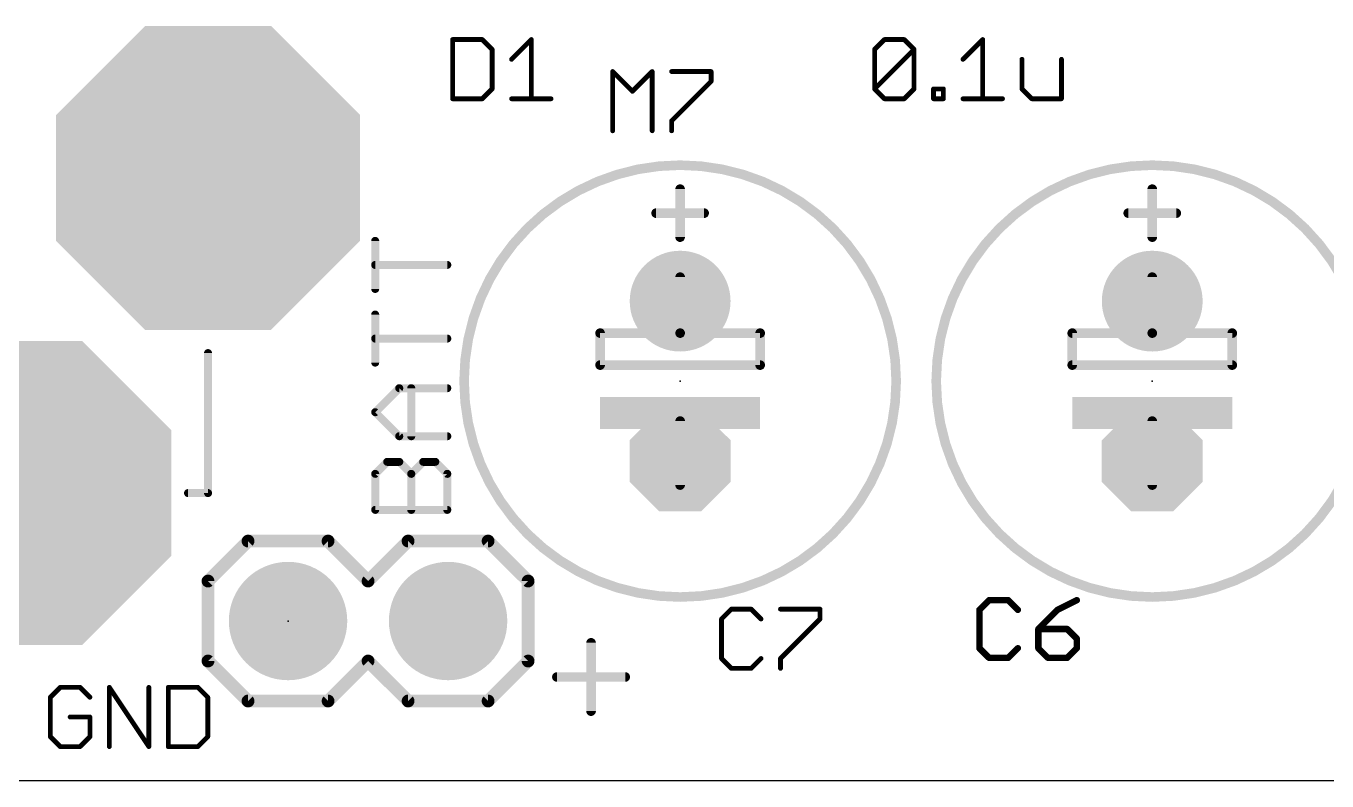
# Model space of a CAD drawing. Extents: x -0.25 to 3.05, y 0.15 to 2.67.
# Drawn here: x 0.346 to 1.159, y 0.15 to 0.622 of the extents above; entities that cross this region are included whole.
import ezdxf

# ---------------------------------------------------------------- set-up
doc = ezdxf.new("R2010")
doc.units = 0
for name, color, linetype in [('17', 82, 'CONTINUOUS'), ('20', 140, 'CONTINUOUS'), ('21', 7, 'CONTINUOUS'), ('23', 7, 'CONTINUOUS'), ('25', 253, 'CONTINUOUS'), ('27', 253, 'CONTINUOUS'), ('51', 2, 'CONTINUOUS')]:
    doc.layers.add(name, color=color, linetype=linetype)

# ---------------------------------------------------------------- blocks, each defined once
blk = doc.blocks.new('RECT')
blk.add_solid([(-0.5, -0.5), (0.5, -0.5), (-0.5, 0.5), (0.5, 0.5)])
blk = doc.blocks.new('ROUNDP')
at = {"const_width": 0.5}
blk.add_lwpolyline([(0, -0.25, 1), (0, 0.25, 1), (0, -0.25)], format="xyb", dxfattribs=at)
blk = doc.blocks.new('OCTAGONP')
at = {"const_width": 0.5}
blk.add_lwpolyline([(-0.25, -0.103553), (-0.25, 0.103553), (-0.103553, 0.25), (0.103553, 0.25), (0.25, 0.103553), (0.25, -0.103553), (0.103553, -0.25), (-0.103553, -0.25), (-0.25, -0.103553), (-0.25, 0.103553)], dxfattribs=at)

msp = doc.modelspace()

# ---------------------------------------------------------------- linework, layer by layer
at = {"layer": '20'}
msp.add_line((3.05, 0.15), (0, 0.15), dxfattribs=at)
at = {"layer": '21'}
for points, const_width in [([(0.755, 0.265, 1), (0.755, 0.535, 1), (0.755, 0.265)], 0.006), ([(1.05, 0.265, 1), (1.05, 0.535, 1), (1.05, 0.265)], 0.006), ([(0.7565, 0.52, 1), (0.7535, 0.52)], 0.003), ([(1.0515, 0.52, 1), (1.0485, 0.52)], 0.003), ([(0.74, 0.5065, 1), (0.74, 0.5035)], 0.003), ([(0.77, 0.5035, 1), (0.77, 0.5065)], 0.003), ([(1.035, 0.5065, 1), (1.035, 0.5035)], 0.003), ([(1.065, 0.5035, 1), (1.065, 0.5065)], 0.003), ([(0.7535, 0.49, 1), (0.7565, 0.49)], 0.003), ([(1.0485, 0.49, 1), (1.0515, 0.49)], 0.003), ([(0.46125, 0.4175, 1), (0.45875, 0.4175)], 0.0025), ([(0.4475, 0.33125, 1), (0.4475, 0.32875)], 0.0025), ([(0.45875, 0.33, 1), (0.46125, 0.33)], 0.0025), ([(0.46, 0.32875, 1), (0.46, 0.33125)], 0.0025), ([(0.485, 0.302, 1), (0.485, 0.298)], 0.004), ([(0.486414, 0.298586, 1), (0.483586, 0.301414)], 0.004), ([(0.536414, 0.301414, 1), (0.533586, 0.298586)], 0.004), ([(0.535, 0.298, 1), (0.535, 0.302)], 0.004), ([(0.585, 0.302, 1), (0.585, 0.298)], 0.004), ([(0.586414, 0.298586, 1), (0.583586, 0.301414)], 0.004), ([(0.636414, 0.301414, 1), (0.633586, 0.298586)], 0.004), ([(0.635, 0.298, 1), (0.635, 0.302)], 0.004), ([(0.462, 0.275, 1), (0.458, 0.275)], 0.004), ([(0.458586, 0.276414, 1), (0.461414, 0.273586)], 0.004), ([(0.558586, 0.276414, 1), (0.561414, 0.273586)], 0.004), ([(0.558586, 0.273586, 1), (0.561414, 0.276414)], 0.004), ([(0.662, 0.275, 1), (0.658, 0.275)], 0.004), ([(0.658586, 0.273586, 1), (0.661414, 0.276414)], 0.004), ([(0.461414, 0.226414, 1), (0.458586, 0.223586)], 0.004), ([(0.561414, 0.226414, 1), (0.558586, 0.223586)], 0.004), ([(0.561414, 0.223586, 1), (0.558586, 0.226414)], 0.004), ([(0.661414, 0.223586, 1), (0.658586, 0.226414)], 0.004), ([(0.458, 0.225, 1), (0.462, 0.225)], 0.004), ([(0.658, 0.225, 1), (0.662, 0.225)], 0.004), ([(0.485, 0.202, 1), (0.485, 0.198)], 0.004), ([(0.483586, 0.198586, 1), (0.486414, 0.201414)], 0.004), ([(0.533586, 0.201414, 1), (0.536414, 0.198586)], 0.004), ([(0.535, 0.198, 1), (0.535, 0.202)], 0.004), ([(0.585, 0.202, 1), (0.585, 0.198)], 0.004), ([(0.583586, 0.198586, 1), (0.586414, 0.201414)], 0.004), ([(0.633586, 0.201414, 1), (0.636414, 0.198586)], 0.004), ([(0.635, 0.198, 1), (0.635, 0.202)], 0.004)]:
    msp.add_lwpolyline(points, format="xyb", dxfattribs=dict(at, const_width=const_width))
for points, const_width in [([(0.755, 0.52), (0.755, 0.49)], 0.006), ([(1.05, 0.52), (1.05, 0.49)], 0.006), ([(0.74, 0.505), (0.77, 0.505)], 0.006), ([(1.035, 0.505), (1.065, 0.505)], 0.006), ([(0.46, 0.4175), (0.46, 0.33)], 0.005), ([(0.46, 0.33), (0.4475, 0.33)], 0.005), ([(0.485, 0.3), (0.46, 0.275)], 0.008), ([(0.485, 0.3), (0.535, 0.3)], 0.008), ([(0.535, 0.3), (0.56, 0.275)], 0.008), ([(0.56, 0.275), (0.585, 0.3)], 0.008), ([(0.585, 0.3), (0.635, 0.3)], 0.008), ([(0.635, 0.3), (0.66, 0.275)], 0.008), ([(0.46, 0.275), (0.46, 0.225)], 0.008), ([(0.66, 0.275), (0.66, 0.225)], 0.008), ([(0.46, 0.225), (0.485, 0.2)], 0.008), ([(0.56, 0.225), (0.535, 0.2)], 0.008), ([(0.585, 0.2), (0.56, 0.225)], 0.008), ([(0.66, 0.225), (0.635, 0.2)], 0.008), ([(0.535, 0.2), (0.485, 0.2)], 0.008), ([(0.635, 0.2), (0.585, 0.2)], 0.008)]:
    msp.add_lwpolyline(points, dxfattribs=dict(at, const_width=const_width))
at = {"layer": '23'}
for p in [(0.755, 0.4), (1.05, 0.4), (0.51, 0.25)]:
    msp.add_point(p, dxfattribs=at)
at = {"layer": '25'}
for points, const_width in [([(0.612837, 0.613532), (0.612837, 0.5765)], 0.003), ([(0.631353, 0.613532), (0.612837, 0.613532)], 0.003), ([(0.637525, 0.60736), (0.631353, 0.613532)], 0.003), ([(0.649669, 0.601188), (0.662012, 0.613532)], 0.003), ([(0.662012, 0.613532), (0.662012, 0.5765)], 0.003), ([(0.637525, 0.582672), (0.637525, 0.60736)], 0.003), ([(0.612837, 0.5765), (0.631353, 0.5765)], 0.003), ([(0.631353, 0.5765), (0.637525, 0.582672)], 0.003), ([(0.649669, 0.5765), (0.674356, 0.5765)], 0.003), ([(0.564462, 0.457618), (0.564462, 0.487643)], 0.005), ([(0.6095, 0.472631), (0.564462, 0.472631)], 0.005), ([(0.564462, 0.411578), (0.564462, 0.441604)], 0.005), ([(0.6095, 0.426591), (0.564462, 0.426591)], 0.005), ([(0.564462, 0.380552), (0.579474, 0.395565)], 0.005), ([(0.579474, 0.395565), (0.6095, 0.395565)], 0.005), ([(0.586981, 0.365539), (0.586981, 0.395565)], 0.005), ([(0.579474, 0.365539), (0.564462, 0.380552)], 0.005), ([(0.6095, 0.365539), (0.579474, 0.365539)], 0.005), ([(0.564462, 0.342019), (0.571968, 0.349526)], 0.005), ([(0.571968, 0.349526), (0.579474, 0.349526)], 0.005), ([(0.579474, 0.349526), (0.586981, 0.342019)], 0.005), ([(0.586981, 0.342019), (0.594487, 0.349526)], 0.005), ([(0.594487, 0.349526), (0.601994, 0.349526)], 0.005), ([(0.601994, 0.349526), (0.6095, 0.342019)], 0.005), ([(0.564462, 0.3195), (0.564462, 0.342019)], 0.005), ([(0.586981, 0.3195), (0.586981, 0.342019)], 0.005), ([(0.6095, 0.342019), (0.6095, 0.3195)], 0.005), ([(0.6095, 0.3195), (0.564462, 0.3195)], 0.005), ([(0.948005, 0.263031), (0.942, 0.257026)], 0.004), ([(0.960015, 0.263031), (0.948005, 0.263031)], 0.004), ([(0.96602, 0.257026), (0.960015, 0.263031)], 0.004), ([(1.002852, 0.263031), (0.990842, 0.257026)], 0.004), ([(0.787042, 0.257429), (0.78087, 0.251257)], 0.003), ([(0.78087, 0.251257), (0.78087, 0.22657)], 0.003), ([(0.799386, 0.257429), (0.787042, 0.257429)], 0.003), ([(0.805558, 0.251257), (0.799386, 0.257429)], 0.003), ([(0.817702, 0.257429), (0.842389, 0.257429)], 0.003), ([(0.842389, 0.251257), (0.817702, 0.22657)], 0.003), ([(0.842389, 0.257429), (0.842389, 0.251257)], 0.003), ([(0.942, 0.257026), (0.942, 0.233005)], 0.004), ([(0.990842, 0.257026), (0.978831, 0.245015)], 0.004), ([(0.978831, 0.245015), (0.978831, 0.233005)], 0.004), ([(0.996847, 0.245015), (0.978831, 0.245015)], 0.004), ([(1.002852, 0.23901), (0.996847, 0.245015)], 0.004), ([(0.699352, 0.236379), (0.699352, 0.193676)], 0.006), ([(1.002852, 0.233005), (1.002852, 0.23901)], 0.004), ([(0.78087, 0.22657), (0.787042, 0.220398)], 0.003), ([(0.799386, 0.220398), (0.805558, 0.22657)], 0.003), ([(0.817702, 0.22657), (0.817702, 0.220398)], 0.003), ([(0.942, 0.233005), (0.948005, 0.227)], 0.004), ([(0.948005, 0.227), (0.960015, 0.227)], 0.004), ([(0.960015, 0.227), (0.96602, 0.233005)], 0.004), ([(0.978831, 0.233005), (0.984836, 0.227)], 0.004), ([(0.984836, 0.227), (0.996847, 0.227)], 0.004), ([(0.996847, 0.227), (1.002852, 0.233005)], 0.004), ([(0.787042, 0.220398), (0.799386, 0.220398)], 0.003), ([(0.678, 0.215027), (0.720703, 0.215027)], 0.006), ([(0.367672, 0.208532), (0.3615, 0.20236)], 0.003), ([(0.3615, 0.20236), (0.3615, 0.177672)], 0.003), ([(0.380016, 0.208532), (0.367672, 0.208532)], 0.003), ([(0.386188, 0.20236), (0.380016, 0.208532)], 0.003), ([(0.398331, 0.1715), (0.398331, 0.208532)], 0.003), ([(0.398331, 0.208532), (0.423019, 0.1715)], 0.003), ([(0.423019, 0.1715), (0.423019, 0.208532)], 0.003), ([(0.435163, 0.208532), (0.435163, 0.1715)], 0.003), ([(0.453679, 0.208532), (0.435163, 0.208532)], 0.003), ([(0.459851, 0.20236), (0.453679, 0.208532)], 0.003), ([(0.459851, 0.177672), (0.459851, 0.20236)], 0.003), ([(0.386188, 0.190016), (0.373844, 0.190016)], 0.003), ([(0.386188, 0.177672), (0.386188, 0.190016)], 0.003), ([(0.3615, 0.177672), (0.367672, 0.1715)], 0.003), ([(0.380016, 0.1715), (0.386188, 0.177672)], 0.003), ([(0.453679, 0.1715), (0.459851, 0.177672)], 0.003), ([(0.367672, 0.1715), (0.380016, 0.1715)], 0.003), ([(0.435163, 0.1715), (0.453679, 0.1715)], 0.003)]:
    msp.add_lwpolyline(points, dxfattribs=dict(at, const_width=const_width))
for points, const_width in [([(0.613587, 0.613532, 1), (0.612087, 0.613532)], 0.0015), ([(0.612837, 0.614282, 1), (0.612837, 0.612782)], 0.0015), ([(0.631883, 0.614062, 1), (0.630823, 0.613001)], 0.0015), ([(0.631353, 0.612782, 1), (0.631353, 0.614282)], 0.0015), ([(0.662762, 0.613532, 1), (0.661262, 0.613532)], 0.0015), ([(0.662543, 0.613001, 1), (0.661482, 0.614062)], 0.0015), ([(0.638275, 0.60736, 1), (0.636775, 0.60736)], 0.0015), ([(0.636995, 0.606829, 1), (0.638055, 0.60789)], 0.0015), ([(0.649138, 0.601718, 1), (0.650199, 0.600657)], 0.0015), ([(0.612837, 0.57725, 1), (0.612837, 0.57575)], 0.0015), ([(0.612087, 0.5765, 1), (0.613587, 0.5765)], 0.0015), ([(0.630823, 0.57703, 1), (0.631883, 0.57597)], 0.0015), ([(0.631353, 0.57575, 1), (0.631353, 0.57725)], 0.0015), ([(0.636775, 0.582672, 1), (0.638275, 0.582672)], 0.0015), ([(0.638055, 0.582142, 1), (0.636995, 0.583202)], 0.0015), ([(0.649669, 0.57725, 1), (0.649669, 0.57575)], 0.0015), ([(0.661262, 0.5765, 1), (0.662762, 0.5765)], 0.0015), ([(0.674356, 0.57575, 1), (0.674356, 0.57725)], 0.0015), ([(0.565712, 0.487643, 1), (0.563212, 0.487643)], 0.0025), ([(0.564462, 0.473881, 1), (0.564462, 0.471381)], 0.0025), ([(0.6095, 0.471381, 1), (0.6095, 0.473881)], 0.0025), ([(0.563212, 0.457618, 1), (0.565712, 0.457618)], 0.0025), ([(0.565712, 0.441604, 1), (0.563212, 0.441604)], 0.0025), ([(0.564462, 0.427841, 1), (0.564462, 0.425341)], 0.0025), ([(0.6095, 0.425341, 1), (0.6095, 0.427841)], 0.0025), ([(0.563212, 0.411578, 1), (0.565712, 0.411578)], 0.0025), ([(0.579474, 0.396815, 1), (0.579474, 0.394315)], 0.0025), ([(0.580358, 0.394681, 1), (0.578591, 0.396449)], 0.0025), ([(0.588231, 0.395565, 1), (0.585731, 0.395565)], 0.0025), ([(0.6095, 0.394315, 1), (0.6095, 0.396815)], 0.0025), ([(0.565345, 0.381436, 1), (0.563578, 0.379668)], 0.0025), ([(0.563578, 0.381436, 1), (0.565345, 0.379668)], 0.0025), ([(0.579474, 0.366789, 1), (0.579474, 0.364289)], 0.0025), ([(0.578591, 0.364655, 1), (0.580358, 0.366423)], 0.0025), ([(0.585731, 0.365539, 1), (0.588231, 0.365539)], 0.0025), ([(0.6095, 0.364289, 1), (0.6095, 0.366789)], 0.0025), ([(0.571968, 0.350776, 1), (0.571968, 0.348276)], 0.0025), ([(0.572852, 0.348642, 1), (0.571084, 0.350409)], 0.0025), ([(0.580358, 0.350409, 1), (0.578591, 0.348642)], 0.0025), ([(0.579474, 0.348276, 1), (0.579474, 0.350776)], 0.0025), ([(0.594487, 0.350776, 1), (0.594487, 0.348276)], 0.0025), ([(0.595371, 0.348642, 1), (0.593603, 0.350409)], 0.0025), ([(0.602877, 0.350409, 1), (0.60111, 0.348642)], 0.0025), ([(0.601994, 0.348276, 1), (0.601994, 0.350776)], 0.0025), ([(0.565712, 0.342019, 1), (0.563212, 0.342019)], 0.0025), ([(0.563578, 0.342903, 1), (0.565345, 0.341135)], 0.0025), ([(0.588231, 0.342019, 1), (0.585731, 0.342019)], 0.0025), ([(0.586097, 0.342903, 1), (0.587865, 0.341135)], 0.0025), ([(0.586097, 0.341135, 1), (0.587865, 0.342903)], 0.0025), ([(0.61075, 0.342019, 1), (0.60825, 0.342019)], 0.0025), ([(0.608616, 0.341135, 1), (0.610384, 0.342903)], 0.0025), ([(0.564462, 0.32075, 1), (0.564462, 0.31825)], 0.0025), ([(0.563212, 0.3195, 1), (0.565712, 0.3195)], 0.0025), ([(0.585731, 0.3195, 1), (0.588231, 0.3195)], 0.0025), ([(0.60825, 0.3195, 1), (0.61075, 0.3195)], 0.0025), ([(0.6095, 0.31825, 1), (0.6095, 0.32075)], 0.0025), ([(0.948005, 0.264031, 1), (0.948005, 0.262031)], 0.002), ([(0.948712, 0.262324, 1), (0.947298, 0.263738)], 0.002), ([(0.960722, 0.263738, 1), (0.959308, 0.262324)], 0.002), ([(0.960015, 0.262031, 1), (0.960015, 0.264031)], 0.002), ([(1.003299, 0.262136, 1), (1.002405, 0.263925)], 0.002), ([(0.78162, 0.251257, 1), (0.78012, 0.251257)], 0.0015), ([(0.78034, 0.251788, 1), (0.7814, 0.250727)], 0.0015), ([(0.787042, 0.258179, 1), (0.787042, 0.256679)], 0.0015), ([(0.787572, 0.256899, 1), (0.786512, 0.25796)], 0.0015), ([(0.799916, 0.25796, 1), (0.798855, 0.256899)], 0.0015), ([(0.799386, 0.256679, 1), (0.799386, 0.258179)], 0.0015), ([(0.805027, 0.250727, 1), (0.806088, 0.251788)], 0.0015), ([(0.817702, 0.258179, 1), (0.817702, 0.256679)], 0.0015), ([(0.843139, 0.257429, 1), (0.841639, 0.257429)], 0.0015), ([(0.841639, 0.251257, 1), (0.843139, 0.251257)], 0.0015), ([(0.84292, 0.250727, 1), (0.841859, 0.251788)], 0.0015), ([(0.842389, 0.256679, 1), (0.842389, 0.258179)], 0.0015), ([(0.943, 0.257026, 1), (0.941, 0.257026)], 0.002), ([(0.941293, 0.257733, 1), (0.942707, 0.256318)], 0.002), ([(0.965313, 0.256318, 1), (0.966728, 0.257733)], 0.002), ([(0.990394, 0.25792, 1), (0.991289, 0.256131)], 0.002), ([(0.991549, 0.256318, 1), (0.990135, 0.257733)], 0.002), ([(0.979831, 0.245015, 1), (0.977831, 0.245015)], 0.002), ([(0.978831, 0.246015, 1), (0.978831, 0.244015)], 0.002), ([(0.978124, 0.245722, 1), (0.979539, 0.244308)], 0.002), ([(0.997554, 0.245722, 1), (0.99614, 0.244308)], 0.002), ([(0.996847, 0.244015, 1), (0.996847, 0.246015)], 0.002), ([(0.700852, 0.236379, 1), (0.697852, 0.236379)], 0.003), ([(1.003852, 0.23901, 1), (1.001852, 0.23901)], 0.002), ([(1.002145, 0.238303, 1), (1.003559, 0.239717)], 0.002), ([(0.7814, 0.2271, 1), (0.78034, 0.226039)], 0.0015), ([(0.806088, 0.226039, 1), (0.805028, 0.2271)], 0.0015), ([(0.817171, 0.2271, 1), (0.818232, 0.226039)], 0.0015), ([(0.818452, 0.22657, 1), (0.816952, 0.22657)], 0.0015), ([(0.942707, 0.233712, 1), (0.941293, 0.232298)], 0.002), ([(0.941, 0.233005, 1), (0.943, 0.233005)], 0.002), ([(0.948005, 0.228, 1), (0.948005, 0.226)], 0.002), ([(0.947298, 0.226293, 1), (0.948712, 0.227707)], 0.002), ([(0.959308, 0.227707, 1), (0.960722, 0.226293)], 0.002), ([(0.960015, 0.226, 1), (0.960015, 0.228)], 0.002), ([(0.966728, 0.232298, 1), (0.965313, 0.233712)], 0.002), ([(0.979539, 0.233712, 1), (0.978124, 0.232298)], 0.002), ([(0.977831, 0.233005, 1), (0.979831, 0.233005)], 0.002), ([(0.984836, 0.228, 1), (0.984836, 0.226)], 0.002), ([(0.984129, 0.226293, 1), (0.985544, 0.227707)], 0.002), ([(0.99614, 0.227707, 1), (0.997554, 0.226293)], 0.002), ([(0.996847, 0.226, 1), (0.996847, 0.228)], 0.002), ([(1.001852, 0.233005, 1), (1.003852, 0.233005)], 0.002), ([(1.003559, 0.232298, 1), (1.002145, 0.233712)], 0.002), ([(0.78012, 0.22657, 1), (0.78162, 0.22657)], 0.0015), ([(0.787042, 0.221148, 1), (0.787042, 0.219648)], 0.0015), ([(0.786512, 0.219867, 1), (0.787572, 0.220928)], 0.0015), ([(0.798856, 0.220928, 1), (0.799916, 0.219867)], 0.0015), ([(0.799386, 0.219648, 1), (0.799386, 0.221148)], 0.0015), ([(0.816952, 0.220398, 1), (0.818452, 0.220398)], 0.0015), ([(0.678, 0.216527, 1), (0.678, 0.213527)], 0.003), ([(0.720703, 0.213527, 1), (0.720703, 0.216527)], 0.003), ([(0.36225, 0.20236, 1), (0.36075, 0.20236)], 0.0015), ([(0.36097, 0.20289, 1), (0.36203, 0.201829)], 0.0015), ([(0.367672, 0.209282, 1), (0.367672, 0.207782)], 0.0015), ([(0.368202, 0.208001, 1), (0.367142, 0.209062)], 0.0015), ([(0.380546, 0.209062, 1), (0.379485, 0.208001)], 0.0015), ([(0.380016, 0.207782, 1), (0.380016, 0.209282)], 0.0015), ([(0.385657, 0.201829, 1), (0.386718, 0.20289)], 0.0015), ([(0.399081, 0.208532, 1), (0.397581, 0.208532)], 0.0015), ([(0.398955, 0.208948, 1), (0.397707, 0.208116)], 0.0015), ([(0.423769, 0.208532, 1), (0.422269, 0.208532)], 0.0015), ([(0.435913, 0.208532, 1), (0.434413, 0.208532)], 0.0015), ([(0.435163, 0.209282, 1), (0.435163, 0.207782)], 0.0015), ([(0.454209, 0.209062, 1), (0.453148, 0.208001)], 0.0015), ([(0.453679, 0.207782, 1), (0.453679, 0.209282)], 0.0015), ([(0.460601, 0.20236, 1), (0.459101, 0.20236)], 0.0015), ([(0.45932, 0.201829, 1), (0.460381, 0.20289)], 0.0015), ([(0.697852, 0.193676, 1), (0.700852, 0.193676)], 0.003), ([(0.373844, 0.190766, 1), (0.373844, 0.189266)], 0.0015), ([(0.386938, 0.190016, 1), (0.385438, 0.190016)], 0.0015), ([(0.386188, 0.189266, 1), (0.386188, 0.190766)], 0.0015), ([(0.36203, 0.178202, 1), (0.36097, 0.177142)], 0.0015), ([(0.386718, 0.177142, 1), (0.385657, 0.178202)], 0.0015), ([(0.460381, 0.177142, 1), (0.45932, 0.178202)], 0.0015), ([(0.36075, 0.177672, 1), (0.36225, 0.177672)], 0.0015), ([(0.367672, 0.17225, 1), (0.367672, 0.17075)], 0.0015), ([(0.367142, 0.17097, 1), (0.368202, 0.17203)], 0.0015), ([(0.379485, 0.17203, 1), (0.380546, 0.17097)], 0.0015), ([(0.380016, 0.17075, 1), (0.380016, 0.17225)], 0.0015), ([(0.385438, 0.177672, 1), (0.386938, 0.177672)], 0.0015), ([(0.397581, 0.1715, 1), (0.399081, 0.1715)], 0.0015), ([(0.422269, 0.1715, 1), (0.423769, 0.1715)], 0.0015), ([(0.422395, 0.171084, 1), (0.423643, 0.171916)], 0.0015), ([(0.435163, 0.17225, 1), (0.435163, 0.17075)], 0.0015), ([(0.434413, 0.1715, 1), (0.435913, 0.1715)], 0.0015), ([(0.453148, 0.17203, 1), (0.454209, 0.17097)], 0.0015), ([(0.453679, 0.17075, 1), (0.453679, 0.17225)], 0.0015), ([(0.459101, 0.177672, 1), (0.460601, 0.177672)], 0.0015)]:
    msp.add_lwpolyline(points, format="xyb", dxfattribs=dict(at, const_width=const_width))
at = {"layer": '27', "const_width": 0.003}
for points in [[(0.8765, 0.60736), (0.882672, 0.613532)], [(0.882672, 0.613532), (0.895016, 0.613532)], [(0.895016, 0.613532), (0.901188, 0.60736)], [(0.931747, 0.601188), (0.944091, 0.613532)], [(0.944091, 0.613532), (0.944091, 0.5765)], [(0.8765, 0.582672), (0.8765, 0.60736)], [(0.8765, 0.582672), (0.901188, 0.60736)], [(0.901188, 0.60736), (0.901188, 0.582672)], [(0.968579, 0.601188), (0.968579, 0.582672)], [(0.993266, 0.5765), (0.993266, 0.601188)], [(0.712837, 0.5565), (0.712837, 0.593532)], [(0.712837, 0.593532), (0.725181, 0.581188)], [(0.725181, 0.581188), (0.737525, 0.593532)], [(0.737525, 0.593532), (0.737525, 0.5565)], [(0.749669, 0.593532), (0.774356, 0.593532)], [(0.774356, 0.593532), (0.774356, 0.58736)], [(0.774356, 0.58736), (0.749669, 0.562672)], [(0.882672, 0.5765), (0.8765, 0.582672)], [(0.895016, 0.5765), (0.882672, 0.5765)], [(0.901188, 0.582672), (0.895016, 0.5765)], [(0.913331, 0.5765), (0.913331, 0.582672)], [(0.913331, 0.582672), (0.919503, 0.582672)], [(0.919503, 0.5765), (0.913331, 0.5765)], [(0.919503, 0.582672), (0.919503, 0.5765)], [(0.931747, 0.5765), (0.956435, 0.5765)], [(0.968579, 0.582672), (0.97475, 0.5765)], [(0.97475, 0.5765), (0.993266, 0.5765)], [(0.749669, 0.562672), (0.749669, 0.5565)]]:
    msp.add_lwpolyline(points, dxfattribs=at)
at = {"layer": '27', "const_width": 0.0015}
for points in [[(0.882672, 0.614282, 1), (0.882672, 0.612782)], [(0.883202, 0.613001, 1), (0.882142, 0.614062)], [(0.895546, 0.614062, 1), (0.894485, 0.613001)], [(0.895016, 0.612782, 1), (0.895016, 0.614282)], [(0.944841, 0.613532, 1), (0.943341, 0.613532)], [(0.944621, 0.613001, 1), (0.943561, 0.614062)], [(0.87725, 0.60736, 1), (0.87575, 0.60736)], [(0.87597, 0.60789, 1), (0.87703, 0.606829)], [(0.901938, 0.60736, 1), (0.900438, 0.60736)], [(0.901718, 0.606829, 1), (0.900657, 0.60789)], [(0.900657, 0.606829, 1), (0.901718, 0.60789)], [(0.931217, 0.601718, 1), (0.932278, 0.600657)], [(0.969329, 0.601188, 1), (0.967829, 0.601188)], [(0.994016, 0.601188, 1), (0.992516, 0.601188)], [(0.713587, 0.593532, 1), (0.712087, 0.593532)], [(0.713367, 0.594062, 1), (0.712307, 0.593001)], [(0.738275, 0.593532, 1), (0.736775, 0.593532)], [(0.738055, 0.593001, 1), (0.736995, 0.594062)], [(0.749669, 0.594282, 1), (0.749669, 0.592782)], [(0.775106, 0.593532, 1), (0.773606, 0.593532)], [(0.774356, 0.592782, 1), (0.774356, 0.594282)], [(0.773606, 0.58736, 1), (0.775106, 0.58736)], [(0.774887, 0.586829, 1), (0.773826, 0.58789)], [(0.724651, 0.581718, 1), (0.725711, 0.580657)], [(0.724651, 0.580657, 1), (0.725711, 0.581718)], [(0.87703, 0.583202, 1), (0.87597, 0.582142)], [(0.87597, 0.583202, 1), (0.87703, 0.582142)], [(0.87575, 0.582672, 1), (0.87725, 0.582672)], [(0.882672, 0.57725, 1), (0.882672, 0.57575)], [(0.882142, 0.57597, 1), (0.883202, 0.57703)], [(0.894485, 0.57703, 1), (0.895546, 0.57597)], [(0.895016, 0.57575, 1), (0.895016, 0.57725)], [(0.900438, 0.582672, 1), (0.901938, 0.582672)], [(0.901718, 0.582142, 1), (0.900657, 0.583202)], [(0.914081, 0.582672, 1), (0.912581, 0.582672)], [(0.913331, 0.583422, 1), (0.913331, 0.581922)], [(0.913331, 0.57725, 1), (0.913331, 0.57575)], [(0.912581, 0.5765, 1), (0.914081, 0.5765)], [(0.920253, 0.582672, 1), (0.918753, 0.582672)], [(0.918753, 0.5765, 1), (0.920253, 0.5765)], [(0.919503, 0.581922, 1), (0.919503, 0.583422)], [(0.919503, 0.57575, 1), (0.919503, 0.57725)], [(0.931747, 0.57725, 1), (0.931747, 0.57575)], [(0.943341, 0.5765, 1), (0.944841, 0.5765)], [(0.956435, 0.57575, 1), (0.956435, 0.57725)], [(0.969109, 0.583202, 1), (0.968048, 0.582142)], [(0.967829, 0.582672, 1), (0.969329, 0.582672)], [(0.97475, 0.57725, 1), (0.97475, 0.57575)], [(0.97422, 0.57597, 1), (0.975281, 0.57703)], [(0.992516, 0.5765, 1), (0.994016, 0.5765)], [(0.993266, 0.57575, 1), (0.993266, 0.57725)], [(0.750419, 0.562672, 1), (0.748919, 0.562672)], [(0.749138, 0.563202, 1), (0.750199, 0.562142)], [(0.712087, 0.5565, 1), (0.713587, 0.5565)], [(0.736775, 0.5565, 1), (0.738275, 0.5565)], [(0.748919, 0.5565, 1), (0.750419, 0.5565)]]:
    msp.add_lwpolyline(points, format="xyb", dxfattribs=at)
at = {"layer": '51', "const_width": 0.006}
for points in [[(0.755, 0.465), (0.755, 0.43)], [(1.05, 0.465), (1.05, 0.43)], [(0.755, 0.43), (0.705, 0.43)], [(0.705, 0.43), (0.705, 0.41)], [(0.805, 0.43), (0.755, 0.43)], [(0.805, 0.41), (0.805, 0.43)], [(1.05, 0.43), (1, 0.43)], [(1, 0.43), (1, 0.41)], [(1.1, 0.43), (1.05, 0.43)], [(1.1, 0.41), (1.1, 0.43)], [(0.705, 0.41), (0.805, 0.41)], [(1, 0.41), (1.1, 0.41)], [(0.755, 0.375), (0.755, 0.335)], [(1.05, 0.375), (1.05, 0.335)]]:
    msp.add_lwpolyline(points, dxfattribs=at)
at = {"layer": '51', "const_width": 0.003}
for points in [[(0.7565, 0.465, 1), (0.7535, 0.465)], [(1.0515, 0.465, 1), (1.0485, 0.465)], [(0.705, 0.4315, 1), (0.705, 0.4285)], [(0.7065, 0.43, 1), (0.7035, 0.43)], [(0.755, 0.4315, 1), (0.755, 0.4285)], [(0.7535, 0.43, 1), (0.7565, 0.43)], [(0.755, 0.4285, 1), (0.755, 0.4315)], [(0.8065, 0.43, 1), (0.8035, 0.43)], [(0.805, 0.4285, 1), (0.805, 0.4315)], [(1, 0.4315, 1), (1, 0.4285)], [(1.0015, 0.43, 1), (0.9985, 0.43)], [(1.05, 0.4315, 1), (1.05, 0.4285)], [(1.0485, 0.43, 1), (1.0515, 0.43)], [(1.05, 0.4285, 1), (1.05, 0.4315)], [(1.1015, 0.43, 1), (1.0985, 0.43)], [(1.1, 0.4285, 1), (1.1, 0.4315)], [(0.705, 0.4115, 1), (0.705, 0.4085)], [(0.7035, 0.41, 1), (0.7065, 0.41)], [(0.8035, 0.41, 1), (0.8065, 0.41)], [(0.805, 0.4085, 1), (0.805, 0.4115)], [(1, 0.4115, 1), (1, 0.4085)], [(0.9985, 0.41, 1), (1.0015, 0.41)], [(1.0985, 0.41, 1), (1.1015, 0.41)], [(1.1, 0.4085, 1), (1.1, 0.4115)], [(0.7565, 0.375, 1), (0.7535, 0.375)], [(1.0515, 0.375, 1), (1.0485, 0.375)], [(0.7535, 0.335, 1), (0.7565, 0.335)], [(1.0485, 0.335, 1), (1.0515, 0.335)]]:
    msp.add_lwpolyline(points, format="xyb", dxfattribs=at)

# ---------------------------------------------------------------- block references
at = {"layer": '17'}
for name, p, xscale, yscale, rotation in [('OCTAGONP', (0.46, 0.527), 0.19, 0.19, 90), ('OCTAGONP', (0.46, 0.527), 0.19, 0.19, 90), ('ROUNDP', (0.755, 0.45), 0.063, 0.063, 270), ('ROUNDP', (0.755, 0.45), 0.063, 0.063, 270), ('ROUNDP', (1.05, 0.45), 0.063, 0.063, 270), ('ROUNDP', (1.05, 0.45), 0.063, 0.063, 270), ('OCTAGONP', (0.342, 0.33), 0.19, 0.19, 90), ('OCTAGONP', (0.342, 0.33), 0.19, 0.19, 90), ('OCTAGONP', (0.755, 0.35), 0.063, 0.063, 270), ('OCTAGONP', (0.755, 0.35), 0.063, 0.063, 270), ('OCTAGONP', (1.05, 0.35), 0.063, 0.063, 270), ('OCTAGONP', (1.05, 0.35), 0.063, 0.063, 270), ('ROUNDP', (0.51, 0.25), 0.074, 0.074, 90), ('ROUNDP', (0.51, 0.25), 0.074, 0.074, 90), ('ROUNDP', (0.61, 0.25), 0.074, 0.074, 90), ('ROUNDP', (0.61, 0.25), 0.074, 0.074, 90)]:
    msp.add_blockref(name, p, dxfattribs=dict(at, xscale=xscale, yscale=yscale, rotation=rotation))
at = {"layer": '51', "xscale": 0.02, "yscale": 0.1, "rotation": 270}
for p in [(0.755, 0.38), (1.05, 0.38)]:
    msp.add_blockref('RECT', p, dxfattribs=at)
at = {"layer": '51', "xscale": 0.02, "yscale": 0.02}
for p in [(0.51, 0.25), (0.61, 0.25)]:
    msp.add_blockref('RECT', p, dxfattribs=at)

doc.saveas('drawing.dxf')
